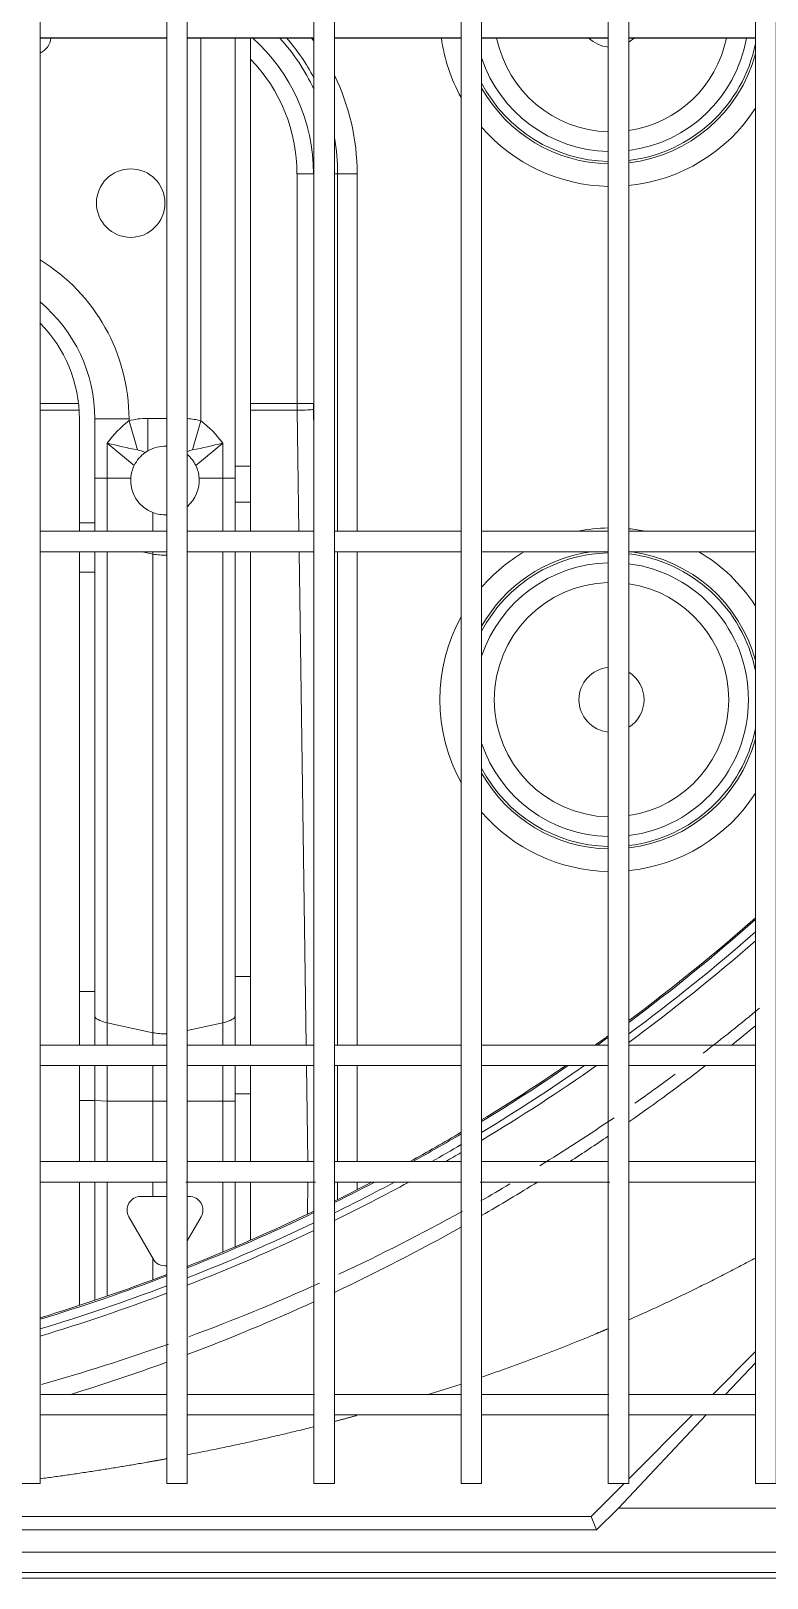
# Model space of a CAD drawing. Header units: millimetres. Extents: x 147592 to 200208, y -27981 to 8299.
# Drawn here: x 167130.3 to 167237.8, y -812.1 to -586.3 of the extents above; entities that cross this region are included whole.
import ezdxf

# ---------------------------------------------------------------- set-up
doc = ezdxf.new("R2010")
doc.units = ezdxf.units.MM
doc.layers.add('G-XREF-____-OTLN', color=7, linetype='Continuous', lineweight=5)
doc.layers.add('M-EQPM-____-OTLN', color=7, linetype='Continuous', lineweight=5)

# ---------------------------------------------------------------- blocks, each defined once
blk = doc.blocks.new('RUXYQ14BA - top_dwg-2991071-三层给排水_消防平面图')
at = {"layer": 'G-XREF-____-OTLN'}
for p, q in [((1174.91, -150.44), (1193.4, -150.44)), ((1196.4, -150.44), (1214.89, -150.44)), ((1217.89, -150.44), (1236.38, -150.44)), ((1239.38, -150.44), (1257.87, -150.44)), ((1260.87, -150.44), (1279.36, -150.44)), ((1218.36, -170.25), (1218.36, -222.42)), ((1190.28, -210.92), (1190.64, -210.69)), ((1193.4, -222.42), (1174.91, -222.42)), ((1214.89, -222.42), (1196.4, -222.42)), ((1236.38, -222.42), (1217.89, -222.42)), ((1257.87, -222.42), (1239.38, -222.42)), ((1279.36, -222.42), (1260.87, -222.42)), ((1174.91, -225.41), (1193.4, -225.41)), ((1196.4, -225.41), (1214.89, -225.41)), ((1217.89, -225.41), (1236.38, -225.41)), ((1218.36, -225.41), (1218.36, -297.39)), ((1239.38, -225.41), (1257.87, -225.41)), ((1260.87, -225.41), (1279.36, -225.41)), ((1193.4, -297.39), (1174.91, -297.39)), ((1214.89, -297.39), (1196.4, -297.39)), ((1236.38, -297.39), (1217.89, -297.39)), ((1257.87, -297.39), (1239.38, -297.39)), ((1279.36, -297.39), (1260.87, -297.39)), ((1174.91, -300.38), (1193.4, -300.38)), ((1196.4, -300.38), (1214.89, -300.38)), ((1217.89, -300.38), (1236.38, -300.38)), ((1218.36, -300.38), (1218.36, -314.38)), ((1239.38, -300.38), (1257.87, -300.38)), ((1260.87, -300.38), (1279.36, -300.38)), ((1193.4, -314.38), (1174.91, -314.38)), ((1214.89, -314.38), (1196.4, -314.38)), ((1236.38, -314.38), (1217.89, -314.38)), ((1257.87, -314.38), (1239.38, -314.38)), ((1279.36, -314.38), (1260.87, -314.38)), ((1174.91, -317.38), (1193.4, -317.38)), ((1180.65, -317.38), (1180.65, -335.38)), ((1182.9, -317.38), (1182.9, -334.63)), ((1196.4, -317.38), (1214.89, -317.38)), ((1203.39, -317.38), (1203.39, -326.83)), ((1205.64, -317.38), (1205.64, -325.86)), ((1217.89, -317.38), (1236.38, -317.38)), ((1218.36, -317.38), (1218.36, -319.92)), ((1239.38, -317.38), (1257.87, -317.38)), ((1260.87, -317.38), (1279.36, -317.38)), ((1196.4, -319.47), (1196.68, -319.47)), ((1198.41, -322.47), (1196.4, -325.97)), ((1279.36, -342.12), (1273.14, -348.36)), ((1279.36, -343.74), (1275, -348.36)), ((1193.4, -348.36), (1174.91, -348.36)), ((1214.89, -348.36), (1196.4, -348.36)), ((1236.38, -348.36), (1217.89, -348.36)), ((1257.87, -348.36), (1239.38, -348.36)), ((1279.36, -348.36), (1260.87, -348.36)), ((1174.91, -351.36), (1193.4, -351.36)), ((1196.4, -351.36), (1214.89, -351.36)), ((1217.89, -351.36), (1236.38, -351.36)), ((1239.38, -351.36), (1257.87, -351.36)), ((1272.17, -351.36), (1259.35, -364.94)), ((1270.15, -351.36), (1260.87, -360.66)), ((1260.87, -351.36), (1279.36, -351.36)), ((1256.17, -368.13), (1255.36, -366.18)), ((893.27, -371.36), (1303.1, -371.36))]:
    blk.add_line(p, q, dxfattribs=at)
at = {"layer": 'G-XREF-____-OTLN', "color": 251, "true_color": 0x666666}
for p, q in [((1174.91, -203.75), (1180.53, -203.75)), ((1180.61, -204.76), (1174.91, -204.76)), ((1205.64, -203.75), (1212.43, -203.75)), ((1214.85, -204.63), (1214.89, -207.74)), ((1203.39, -212.91), (1205.64, -212.91)), ((1205.64, -218.18), (1203.39, -218.18)), ((1182.9, -221.16), (1180.65, -221.16)), ((1191.4, -222.42), (1191.4, -219.7)), ((1191.4, -295.58), (1191.4, -225.74)), ((1196.4, -225.42), (1196.41, -225.41)), ((1213.76, -297.39), (1212.73, -225.41)), ((1221.2, -225.41), (1221.2, -297.39)), ((1182.9, -228.38), (1180.65, -228.38)), ((1203.39, -287.37), (1205.64, -287.37)), ((1182.9, -289.59), (1180.65, -289.59)), ((1196.4, -295.25), (1201.58, -294.13)), ((1214.01, -314.38), (1213.81, -300.38)), ((1221.2, -300.38), (1221.2, -314.38)), ((1205.64, -304.48), (1203.39, -304.48)), ((1184.72, -334.01), (1184.72, -317.38)), ((1191.4, -319.47), (1191.4, -317.38)), ((1201.58, -327.59), (1201.58, -317.38)), ((1213.95, -322.07), (1214.01, -317.38)), ((1221.2, -317.38), (1221.2, -318.49)), ((1191.4, -331.62), (1191.4, -328.56))]:
    blk.add_line(p, q, dxfattribs=at)
at = {"layer": 'G-XREF-____-OTLN', "flags": 128}
for points in [[(1174.91, 213.41), (1171.91, 213.41), (1171.91, -361.36), (1174.91, -361.36)], [(1196.4, 213.41), (1193.4, 213.41), (1193.4, -361.36), (1196.4, -361.36)], [(1217.89, 213.41), (1214.89, 213.41), (1214.89, -361.36), (1217.89, -361.36)], [(1239.38, 213.41), (1236.38, 213.41), (1236.38, -361.36), (1239.38, -361.36)], [(1260.87, 213.41), (1257.87, 213.41), (1257.87, -361.36), (1260.87, -361.36)], [(1282.36, 213.41), (1279.36, 213.41), (1279.36, -361.36), (1282.36, -361.36)]]:
    blk.add_lwpolyline(points, close=True, dxfattribs=at)
at = {"layer": 'G-XREF-____-OTLN', "color": 251, "true_color": 0x666666, "flags": 128}
for points in [[(1198.4, -150.44), (1198.4, -206.31), (1197.16, -210.55)], [(1218.36, -170.25), (1217.89, -170.25), (1221.2, -170.25), (1221.2, -222.42)], [(1212.69, -222.42), (1212.43, -204.76), (1205.64, -204.76)], [(1189.14, -210.55), (1187.9, -206.31), (1187.9, -206.02), (1182.9, -206.02)], [(1193.4, -205.95), (1190.64, -205.95), (1190.64, -210.69)], [(1188.66, -212.82), (1184.72, -209.57), (1184.72, -214.65), (1188.16, -214.65)], [(1203.39, -214.65), (1201.58, -214.65), (1201.58, -209.57), (1197.64, -212.82)], [(1184.72, -222.42), (1184.72, -214.65), (1182.9, -214.65)], [(1201.58, -222.42), (1201.58, -214.65), (1198.13, -214.65)], [(1184.72, -297.39), (1184.72, -294.13), (1184.72, -225.41)], [(1189.89, -225.41), (1191.4, -225.74), (1191.4, -225.41)], [(1201.58, -297.39), (1201.58, -294.13), (1201.58, -225.41)], [(1184.72, -294.13), (1191.4, -295.58), (1191.4, -297.39)], [(1191.4, -300.38), (1191.4, -305.55), (1184.72, -305.55), (1182.9, -305.48), (1180.65, -305.48)], [(1184.72, -314.38), (1184.72, -305.55), (1184.72, -300.38)], [(1203.39, -305.55), (1201.58, -305.55), (1201.58, -300.38)], [(1191.4, -314.38), (1191.4, -305.55), (1193.4, -305.55)], [(1201.58, -314.38), (1201.58, -305.55), (1196.4, -305.55)], [(1303.1, -371.36), (1303.1, -375.15), (893.27, -375.15), (893.27, -371.36)]]:
    blk.add_lwpolyline(points, dxfattribs=at)
at = {"layer": 'G-XREF-____-OTLN', "flags": 128}
for points in [[(1203.39, -222.42), (1203.39, -218.18), (1203.39, -212.91), (1203.39, -150.44)], [(1205.64, -222.42), (1205.64, -218.18), (1205.64, -212.91), (1205.64, -150.44)], [(1180.65, -206.02), (1180.65, -221.16), (1180.65, -222.42)], [(1182.9, -206.02), (1182.9, -221.16), (1182.9, -222.42)], [(1180.65, -225.41), (1180.65, -228.38), (1180.65, -289.59), (1180.65, -297.39)], [(1182.9, -225.41), (1182.9, -228.38), (1182.9, -289.59), (1182.9, -297.39)], [(1203.39, -297.39), (1203.39, -287.37), (1203.39, -225.41)], [(1205.64, -297.39), (1205.64, -287.37), (1205.64, -225.41)], [(1180.65, -300.38), (1180.65, -305.48), (1180.65, -314.38)], [(1182.9, -300.38), (1182.9, -305.48), (1182.9, -314.38)], [(1203.39, -300.38), (1203.39, -304.48), (1203.39, -314.38)], [(1205.64, -300.38), (1205.64, -304.48), (1205.64, -314.38)], [(1189.61, -319.47), (1191.4, -319.47), (1193.4, -319.47)], [(1187.88, -322.47), (1191.42, -328.59), (1191.4, -328.56)], [(1333.09, -333.44), (1333.09, -362.24), (1333.08, -364.94), (1259.35, -364.94), (1256.17, -368.13), (930.3, -368.13), (931.1, -366.18)], [(1260.17, -361.36), (1255.36, -366.18), (931.1, -366.18), (917.01, -352.05)]]:
    blk.add_lwpolyline(points, dxfattribs=at)
at = {"layer": 'G-XREF-____-OTLN', "color": 251, "true_color": 0x666666, "flags": 128}
blk.add_lwpolyline([(1214.84, -170.25), (1214.89, -170.25), (1214.89, -203.75), (1212.43, -203.75), (1212.43, -170.25)], close=True, dxfattribs=at)
at = {"layer": 'G-XREF-____-OTLN'}
blk.add_circle((1188.15, -174.53), 5, dxfattribs=at)
for centre, radius, start, end in [((1173.77, -150.15), 2.75, 294.4867, 353.8855), ((1188.37, -170.25), 29.99, 27.8371, 41.3429), ((1258.34, -147.03), 4.75, 225.9345, 264.3015), ((1258.34, -147.03), 4.75, 225.9345, 264.3015), ((1258.34, -147.03), 19.99, 277.2626, 350.1741), ((1258.34, -147.03), 4.75, 302.16, 314.0655), ((1258.34, -147.03), 4.75, 302.16, 314.0655), ((1258.34, -147.03), 19.99, 198.4532, 268.6487), ((1188.37, -170.25), 29.99, 0, 10.1732), ((1160.66, -206.02), 22.24, 0, 50.1747), ((1160.66, -206.02), 19.99, 0, 44.5613), ((1193.15, -215.01), 5, 125.0171, 153.9883), ((1193.15, -215.01), 5, 87.0933, 120.1262), ((1193.15, -215.01), 5, 26.0117, 49.4338), ((1193.15, -215.01), 5, 153.9883, 175.8419), ((1193.15, -215.01), 5, 4.1581, 26.0117), ((1193.15, -215.01), 5, 175.8419, 249.5077), ((1193.15, -215.01), 5, 310.869, 4.1581), ((1193.15, -215.01), 5, 249.5077, 272.8949), ((1258.34, -246.99), 19.99, 91.3513, 161.5468), ((1258.34, -246.99), 19.99, 0, 82.7374), ((1258.34, -246.99), 4.75, 95.6985, 264.3015), ((1258.34, -246.99), 4.75, 95.6985, 264.3015), ((1258.34, -246.99), 4.75, 0, 57.84), ((1258.34, -246.99), 4.75, 0, 57.84), ((1258.34, -246.99), 19.99, 277.2626, 0), ((1258.34, -246.99), 4.75, 302.16, 0), ((1258.34, -246.99), 4.75, 302.16, 0), ((1258.34, -246.99), 19.99, 198.4532, 268.6487), ((1093.23, -68.44), 280.89, 306.6425, 311.5028), ((1093.23, -68.44), 281.09, 306.6122, 311.4667), ((1093.23, -68.44), 292.88, 308.585, 309.4583), ((1093.23, -68.44), 280.89, 305.406, 305.8838), ((1093.23, -68.44), 281.09, 305.4633, 305.8544), ((1093.23, -68.44), 280.89, 301.3529, 304.3361), ((1093.23, -68.44), 281.09, 301.3281, 304.3957), ((1093.23, -68.44), 292.88, 304.9161, 307.6344), ((1093.23, -68.44), 280.89, 298.8881, 300.6393), ((1093.23, -68.44), 281.09, 298.9618, 300.6151), ((1093.23, -68.44), 292.88, 302.8911, 304.2037), ((1093.23, -68.44), 280.89, 296.3463, 297.5953), ((1093.23, -68.44), 281.09, 296.3261, 297.6732), ((1093.23, -68.44), 292.88, 299.9337, 301.7945), ((1189.61, -321.47), 2, 90, 210), ((1196.68, -321.47), 2, 330, 90), ((1093.23, -68.44), 280.89, 291.5481, 295.6657), ((1093.23, -68.44), 281.09, 291.532, 295.6461), ((1093.23, -68.44), 292.88, 295.1898, 299.259), ((1193.15, -327.59), 2, 210, 277.2722), ((1093.23, -68.44), 280.89, 286.904, 290.8919), ((1093.23, -68.44), 281.09, 286.8917, 290.8764), ((1093.23, -68.44), 292.88, 290.6244, 294.5432), ((1093.23, -68.44), 292.88, 287.1092, 289.9988)]:
    blk.add_arc(centre, radius, start, end, dxfattribs=at)
at = {"layer": 'G-XREF-____-OTLN', "color": 251, "true_color": 0x666666}
for centre, radius, start, end in [((1188.37, -170.25), 26.47, 0, 48.4563), ((1188.37, -170.25), 29.25, 24.9764, 42.6213), ((1188.37, -170.25), 32.83, 36.1157, 37.1177), ((1258.34, -147.03), 25.07, 187.8213, 208.8319), ((1258.34, -147.03), 17.11, 191.5043, 268.4207), ((1258.34, -147.03), 17.11, 278.4961, 348.4957), ((1258.34, -147.03), 21.43, 276.7714, 348.7091), ((1258.34, -147.03), 21.78, 276.6633, 344.8085), ((1188.37, -170.25), 24.05, 0, 44.1052), ((1188.37, -170.25), 32.83, 0, 25.9492), ((1258.34, -147.03), 21.43, 207.7814, 268.7397), ((1258.34, -147.03), 21.78, 209.4638, 268.7597), ((1258.34, -147.03), 25.07, 275.7857, 326.9745), ((1258.34, -147.03), 25.07, 220.85, 268.9225), ((1160.66, -206.02), 27.24, 0, 58.4706), ((1196.64, -218.01), 14.61, 126.7634, 144.7135), ((1189.65, -218.01), 14.61, 35.2865, 53.2366), ((1242.31, 39.7), 255.84, 256.9915, 258.005), ((1143.99, 39.7), 255.84, 281.995, 283.0085), ((1258.34, -246.99), 25.07, 91.0775, 101.388), ((1258.34, -246.99), 25.07, 78.612, 84.2143), ((1258.34, -246.99), 25.07, 120.6049, 139.15), ((1258.34, -246.99), 21.78, 97.8247, 150.5362), ((1258.34, -246.99), 21.43, 91.2603, 152.2186), ((1258.34, -246.99), 21.43, 11.2909, 83.2286), ((1258.34, -246.99), 21.78, 15.1915, 82.1753), ((1258.34, -246.99), 25.07, 33.0255, 59.3951), ((1258.34, -246.99), 17.11, 91.5793, 268.4207), ((1258.34, -246.99), 17.11, 0, 81.5039), ((1258.34, -246.99), 25.07, 151.1681, 208.8319), ((1258.34, -246.99), 17.11, 278.4961, 0), ((1258.34, -246.99), 21.43, 276.7714, 348.7091), ((1258.34, -246.99), 21.78, 276.6633, 344.8085), ((1258.34, -246.99), 21.43, 207.7814, 268.7397), ((1258.34, -246.99), 21.78, 209.4638, 268.7597), ((1258.34, -246.99), 25.07, 275.7857, 326.9745), ((1258.34, -246.99), 25.07, 220.85, 268.9225), ((1093.23, -68.44), 282.44, 306.4086, 311.2247), ((1093.23, -68.44), 283.44, 306.2597, 311.0479), ((1093.23, -68.44), 283.44, 301.0391, 305.0842), ((1093.23, -68.44), 282.44, 301.1612, 304.7945), ((1093.23, -68.44), 282.44, 299.4538, 300.4529), ((1093.23, -68.44), 283.44, 299.8096, 300.3342), ((1093.23, -68.44), 283.44, 296.0911, 298.5666), ((1093.23, -68.44), 282.44, 296.1904, 298.1919), ((1093.23, -68.44), 282.44, 291.4238, 295.5144), ((1093.23, -68.44), 283.44, 291.3446, 295.418), ((1093.23, -68.44), 282.44, 286.8084, 290.7718), ((1093.23, -68.44), 283.44, 286.7473, 290.6951)]:
    blk.add_arc(centre, radius, start, end, dxfattribs=at)
for centre, major_axis, ratio, start_param, end_param in [((1216.79, -203.75), (0, 18.79), 0.232318, 1.570796, 1.62447), ((1212.43, -204.63), (2.5, 0.04), 0.053643, 4.711617, 6.021), ((1219.2, -203.75), (0, 16.29), 0.267949, 1.570796, 1.62447), ((1199.2, -220.08), (-14.36, 11.85), 0.536964, 5.706357, 5.933046), ((1187.09, -220.08), (14.36, 11.85), 0.536964, 0.350139, 0.519498), ((1199.2, -220.08), (-11.36, 9.37), 0.186691, 5.754599, 5.933046), ((1187.09, -220.08), (11.36, 9.37), 0.186691, 0.350139, 0.474129), ((1193.15, -225.18), (2.75, 0), 0.263393, 4.022422, 4.803424), ((1187.9, -293.11), (5, 0), 0.263393, 3.141593, 4.022422), ((1198.4, -293.11), (5, 0), 0.263393, 5.402356, 6.283185), ((1193.15, -295.02), (2.75, 0), 0.263393, 4.022422, 4.803424)]:
    blk.add_ellipse(centre, major_axis=major_axis, ratio=ratio, start_param=start_param, end_param=end_param, dxfattribs=at)
for points in [[(1279.41, -328.42), (1270.44, -333.26), (1260.89, -337.46)], [(1236.39, -346.84), (1233.91, -347.66), (1231.41, -348.44)], [(1221.14, -351.44), (1219.54, -351.88), (1217.93, -352.3)], [(1214.93, -353.07), (1205.89, -355.34), (1196.42, -357.17)]]:
    blk.add_open_spline(points, degree=2, dxfattribs=at)
for points, knots in [([(1257.91, -338.74), (1256.96, -339.14), (1256.02, -339.54), (1247.9, -342.91), (1239.4, -345.83)], [0.18389391, 0.18389391, 0.18389391, 0.1875, 0.1875, 0.22022843, 0.22022843, 0.22022843]), ([(1193.43, -357.73), (1192.06, -357.99), (1190.69, -358.23), (1182.99, -359.59), (1174.92, -360.67)], [0.30749385, 0.30749385, 0.30749385, 0.3125, 0.3125, 0.34325225, 0.34325225, 0.34325225])]:
    blk.add_open_spline(points, degree=2, knots=knots, dxfattribs=at)
blk = doc.blocks.new('RUXYQ14BA - top_dwg-V198-三层给排水_消防平面图')
at = {"layer": 'G-XREF-____-OTLN'}
for p, q in [((1174.91, -150.44), (1193.4, -150.44)), ((1196.4, -150.44), (1214.89, -150.44)), ((1217.89, -150.44), (1236.38, -150.44)), ((1239.38, -150.44), (1257.87, -150.44)), ((1260.87, -150.44), (1279.36, -150.44)), ((1218.36, -170.25), (1218.36, -222.42)), ((1190.28, -210.92), (1190.64, -210.69)), ((1193.4, -222.42), (1174.91, -222.42)), ((1214.89, -222.42), (1196.4, -222.42)), ((1236.38, -222.42), (1217.89, -222.42)), ((1257.87, -222.42), (1239.38, -222.42)), ((1279.36, -222.42), (1260.87, -222.42)), ((1174.91, -225.41), (1193.4, -225.41)), ((1196.4, -225.41), (1214.89, -225.41)), ((1217.89, -225.41), (1236.38, -225.41)), ((1218.36, -225.41), (1218.36, -297.39)), ((1239.38, -225.41), (1257.87, -225.41)), ((1260.87, -225.41), (1279.36, -225.41)), ((1193.4, -297.39), (1174.91, -297.39)), ((1214.89, -297.39), (1196.4, -297.39)), ((1236.38, -297.39), (1217.89, -297.39)), ((1257.87, -297.39), (1239.38, -297.39)), ((1279.36, -297.39), (1260.87, -297.39)), ((1174.91, -300.38), (1193.4, -300.38)), ((1196.4, -300.38), (1214.89, -300.38)), ((1217.89, -300.38), (1236.38, -300.38)), ((1218.36, -300.38), (1218.36, -314.38)), ((1239.38, -300.38), (1257.87, -300.38)), ((1260.87, -300.38), (1279.36, -300.38)), ((1193.4, -314.38), (1174.91, -314.38)), ((1214.89, -314.38), (1196.4, -314.38)), ((1236.38, -314.38), (1217.89, -314.38)), ((1257.87, -314.38), (1239.38, -314.38)), ((1279.36, -314.38), (1260.87, -314.38)), ((1174.91, -317.38), (1193.4, -317.38)), ((1180.65, -317.38), (1180.65, -335.38)), ((1182.9, -317.38), (1182.9, -334.63)), ((1196.4, -317.38), (1214.89, -317.38)), ((1203.39, -317.38), (1203.39, -326.83)), ((1205.64, -317.38), (1205.64, -325.86)), ((1217.89, -317.38), (1236.38, -317.38)), ((1218.36, -317.38), (1218.36, -319.92)), ((1239.38, -317.38), (1257.87, -317.38)), ((1260.87, -317.38), (1279.36, -317.38)), ((1196.4, -319.47), (1196.68, -319.47)), ((1198.41, -322.47), (1196.4, -325.97)), ((1279.36, -342.12), (1273.14, -348.36)), ((1279.36, -343.74), (1275, -348.36)), ((1193.4, -348.36), (1174.91, -348.36)), ((1214.89, -348.36), (1196.4, -348.36)), ((1236.38, -348.36), (1217.89, -348.36)), ((1257.87, -348.36), (1239.38, -348.36)), ((1279.36, -348.36), (1260.87, -348.36)), ((1174.91, -351.36), (1193.4, -351.36)), ((1196.4, -351.36), (1214.89, -351.36)), ((1217.89, -351.36), (1236.38, -351.36)), ((1239.38, -351.36), (1257.87, -351.36)), ((1272.17, -351.36), (1259.35, -364.94)), ((1270.15, -351.36), (1260.87, -360.66)), ((1260.87, -351.36), (1279.36, -351.36)), ((1256.17, -368.13), (1255.36, -366.18)), ((893.27, -371.36), (1303.1, -371.36))]:
    blk.add_line(p, q, dxfattribs=at)
at = {"layer": 'G-XREF-____-OTLN', "color": 251, "true_color": 0x666666}
for p, q in [((1174.91, -203.75), (1180.53, -203.75)), ((1180.61, -204.76), (1174.91, -204.76)), ((1205.64, -203.75), (1212.43, -203.75)), ((1214.85, -204.63), (1214.89, -207.74)), ((1203.39, -212.91), (1205.64, -212.91)), ((1205.64, -218.18), (1203.39, -218.18)), ((1182.9, -221.16), (1180.65, -221.16)), ((1191.4, -222.42), (1191.4, -219.7)), ((1191.4, -295.58), (1191.4, -225.74)), ((1196.4, -225.42), (1196.41, -225.41)), ((1213.76, -297.39), (1212.73, -225.41)), ((1221.2, -225.41), (1221.2, -297.39)), ((1182.9, -228.38), (1180.65, -228.38)), ((1203.39, -287.37), (1205.64, -287.37)), ((1182.9, -289.59), (1180.65, -289.59)), ((1196.4, -295.25), (1201.58, -294.13)), ((1214.01, -314.38), (1213.81, -300.38)), ((1221.2, -300.38), (1221.2, -314.38)), ((1205.64, -304.48), (1203.39, -304.48)), ((1184.72, -334.01), (1184.72, -317.38)), ((1191.4, -319.47), (1191.4, -317.38)), ((1201.58, -327.59), (1201.58, -317.38)), ((1213.95, -322.07), (1214.01, -317.38)), ((1221.2, -317.38), (1221.2, -318.49)), ((1191.4, -331.62), (1191.4, -328.56))]:
    blk.add_line(p, q, dxfattribs=at)
at = {"layer": 'G-XREF-____-OTLN', "flags": 128}
for points in [[(1174.91, 213.41), (1171.91, 213.41), (1171.91, -361.36), (1174.91, -361.36)], [(1196.4, 213.41), (1193.4, 213.41), (1193.4, -361.36), (1196.4, -361.36)], [(1217.89, 213.41), (1214.89, 213.41), (1214.89, -361.36), (1217.89, -361.36)], [(1239.38, 213.41), (1236.38, 213.41), (1236.38, -361.36), (1239.38, -361.36)], [(1260.87, 213.41), (1257.87, 213.41), (1257.87, -361.36), (1260.87, -361.36)], [(1282.36, 213.41), (1279.36, 213.41), (1279.36, -361.36), (1282.36, -361.36)]]:
    blk.add_lwpolyline(points, close=True, dxfattribs=at)
at = {"layer": 'G-XREF-____-OTLN', "color": 251, "true_color": 0x666666, "flags": 128}
for points in [[(1198.4, -150.44), (1198.4, -206.31), (1197.16, -210.55)], [(1218.36, -170.25), (1217.89, -170.25), (1221.2, -170.25), (1221.2, -222.42)], [(1212.69, -222.42), (1212.43, -204.76), (1205.64, -204.76)], [(1189.14, -210.55), (1187.9, -206.31), (1187.9, -206.02), (1182.9, -206.02)], [(1193.4, -205.95), (1190.64, -205.95), (1190.64, -210.69)], [(1188.66, -212.82), (1184.72, -209.57), (1184.72, -214.65), (1188.16, -214.65)], [(1203.39, -214.65), (1201.58, -214.65), (1201.58, -209.57), (1197.64, -212.82)], [(1184.72, -222.42), (1184.72, -214.65), (1182.9, -214.65)], [(1201.58, -222.42), (1201.58, -214.65), (1198.13, -214.65)], [(1184.72, -297.39), (1184.72, -294.13), (1184.72, -225.41)], [(1189.89, -225.41), (1191.4, -225.74), (1191.4, -225.41)], [(1201.58, -297.39), (1201.58, -294.13), (1201.58, -225.41)], [(1184.72, -294.13), (1191.4, -295.58), (1191.4, -297.39)], [(1191.4, -300.38), (1191.4, -305.55), (1184.72, -305.55), (1182.9, -305.48), (1180.65, -305.48)], [(1184.72, -314.38), (1184.72, -305.55), (1184.72, -300.38)], [(1203.39, -305.55), (1201.58, -305.55), (1201.58, -300.38)], [(1191.4, -314.38), (1191.4, -305.55), (1193.4, -305.55)], [(1201.58, -314.38), (1201.58, -305.55), (1196.4, -305.55)], [(1303.1, -371.36), (1303.1, -375.15), (893.27, -375.15), (893.27, -371.36)]]:
    blk.add_lwpolyline(points, dxfattribs=at)
at = {"layer": 'G-XREF-____-OTLN', "flags": 128}
for points in [[(1203.39, -222.42), (1203.39, -218.18), (1203.39, -212.91), (1203.39, -150.44)], [(1205.64, -222.42), (1205.64, -218.18), (1205.64, -212.91), (1205.64, -150.44)], [(1180.65, -206.02), (1180.65, -221.16), (1180.65, -222.42)], [(1182.9, -206.02), (1182.9, -221.16), (1182.9, -222.42)], [(1180.65, -225.41), (1180.65, -228.38), (1180.65, -289.59), (1180.65, -297.39)], [(1182.9, -225.41), (1182.9, -228.38), (1182.9, -289.59), (1182.9, -297.39)], [(1203.39, -297.39), (1203.39, -287.37), (1203.39, -225.41)], [(1205.64, -297.39), (1205.64, -287.37), (1205.64, -225.41)], [(1180.65, -300.38), (1180.65, -305.48), (1180.65, -314.38)], [(1182.9, -300.38), (1182.9, -305.48), (1182.9, -314.38)], [(1203.39, -300.38), (1203.39, -304.48), (1203.39, -314.38)], [(1205.64, -300.38), (1205.64, -304.48), (1205.64, -314.38)], [(1189.61, -319.47), (1191.4, -319.47), (1193.4, -319.47)], [(1187.88, -322.47), (1191.42, -328.59), (1191.4, -328.56)], [(1333.09, -333.44), (1333.09, -362.24), (1333.08, -364.94), (1259.35, -364.94), (1256.17, -368.13), (930.3, -368.13), (931.1, -366.18)], [(1260.17, -361.36), (1255.36, -366.18), (931.1, -366.18), (917.01, -352.05)]]:
    blk.add_lwpolyline(points, dxfattribs=at)
at = {"layer": 'G-XREF-____-OTLN', "color": 251, "true_color": 0x666666, "flags": 128}
blk.add_lwpolyline([(1214.84, -170.25), (1214.89, -170.25), (1214.89, -203.75), (1212.43, -203.75), (1212.43, -170.25)], close=True, dxfattribs=at)
at = {"layer": 'G-XREF-____-OTLN'}
blk.add_circle((1188.15, -174.53), 5, dxfattribs=at)
for centre, radius, start, end in [((1173.77, -150.15), 2.75, 294.4867, 353.8855), ((1188.37, -170.25), 29.99, 27.8371, 41.3429), ((1258.34, -147.03), 4.75, 225.9345, 264.3015), ((1258.34, -147.03), 4.75, 225.9345, 264.3015), ((1258.34, -147.03), 19.99, 277.2626, 350.1741), ((1258.34, -147.03), 4.75, 302.16, 314.0655), ((1258.34, -147.03), 4.75, 302.16, 314.0655), ((1258.34, -147.03), 19.99, 198.4532, 268.6487), ((1188.37, -170.25), 29.99, 0, 10.1732), ((1160.66, -206.02), 22.24, 0, 50.1747), ((1160.66, -206.02), 19.99, 0, 44.5613), ((1193.15, -215.01), 5, 125.0171, 153.9883), ((1193.15, -215.01), 5, 87.0933, 120.1262), ((1193.15, -215.01), 5, 26.0117, 49.4338), ((1193.15, -215.01), 5, 153.9883, 175.8419), ((1193.15, -215.01), 5, 4.1581, 26.0117), ((1193.15, -215.01), 5, 175.8419, 249.5077), ((1193.15, -215.01), 5, 310.869, 4.1581), ((1193.15, -215.01), 5, 249.5077, 272.8949), ((1258.34, -246.99), 19.99, 91.3513, 161.5468), ((1258.34, -246.99), 19.99, 0, 82.7374), ((1258.34, -246.99), 4.75, 95.6985, 264.3015), ((1258.34, -246.99), 4.75, 95.6985, 264.3015), ((1258.34, -246.99), 4.75, 0, 57.84), ((1258.34, -246.99), 4.75, 0, 57.84), ((1258.34, -246.99), 19.99, 277.2626, 0), ((1258.34, -246.99), 4.75, 302.16, 0), ((1258.34, -246.99), 4.75, 302.16, 0), ((1258.34, -246.99), 19.99, 198.4532, 268.6487), ((1093.23, -68.44), 280.89, 306.6425, 311.5028), ((1093.23, -68.44), 281.09, 306.6122, 311.4667), ((1093.23, -68.44), 292.88, 308.585, 309.4583), ((1093.23, -68.44), 280.89, 305.406, 305.8838), ((1093.23, -68.44), 281.09, 305.4633, 305.8544), ((1093.23, -68.44), 280.89, 301.3529, 304.3361), ((1093.23, -68.44), 281.09, 301.3281, 304.3957), ((1093.23, -68.44), 292.88, 304.9161, 307.6344), ((1093.23, -68.44), 280.89, 298.8881, 300.6393), ((1093.23, -68.44), 281.09, 298.9618, 300.6151), ((1093.23, -68.44), 292.88, 302.8911, 304.2037), ((1093.23, -68.44), 280.89, 296.3463, 297.5953), ((1093.23, -68.44), 281.09, 296.3261, 297.6732), ((1093.23, -68.44), 292.88, 299.9337, 301.7945), ((1189.61, -321.47), 2, 90, 210), ((1196.68, -321.47), 2, 330, 90), ((1093.23, -68.44), 280.89, 291.5481, 295.6657), ((1093.23, -68.44), 281.09, 291.532, 295.6461), ((1093.23, -68.44), 292.88, 295.1898, 299.259), ((1193.15, -327.59), 2, 210, 277.2722), ((1093.23, -68.44), 280.89, 286.904, 290.8919), ((1093.23, -68.44), 281.09, 286.8917, 290.8764), ((1093.23, -68.44), 292.88, 290.6244, 294.5432), ((1093.23, -68.44), 292.88, 287.1092, 289.9988)]:
    blk.add_arc(centre, radius, start, end, dxfattribs=at)
at = {"layer": 'G-XREF-____-OTLN', "color": 251, "true_color": 0x666666}
for centre, radius, start, end in [((1188.37, -170.25), 26.47, 0, 48.4563), ((1188.37, -170.25), 29.25, 24.9764, 42.6213), ((1188.37, -170.25), 32.83, 36.1157, 37.1177), ((1258.34, -147.03), 25.07, 187.8213, 208.8319), ((1258.34, -147.03), 17.11, 191.5043, 268.4207), ((1258.34, -147.03), 17.11, 278.4961, 348.4957), ((1258.34, -147.03), 21.43, 276.7714, 348.7091), ((1258.34, -147.03), 21.78, 276.6633, 344.8085), ((1188.37, -170.25), 24.05, 0, 44.1052), ((1188.37, -170.25), 32.83, 0, 25.9492), ((1258.34, -147.03), 21.43, 207.7814, 268.7397), ((1258.34, -147.03), 21.78, 209.4638, 268.7597), ((1258.34, -147.03), 25.07, 275.7857, 326.9745), ((1258.34, -147.03), 25.07, 220.85, 268.9225), ((1160.66, -206.02), 27.24, 0, 58.4706), ((1196.64, -218.01), 14.61, 126.7634, 144.7135), ((1189.65, -218.01), 14.61, 35.2865, 53.2366), ((1242.31, 39.7), 255.84, 256.9915, 258.005), ((1143.99, 39.7), 255.84, 281.995, 283.0085), ((1258.34, -246.99), 25.07, 91.0775, 101.388), ((1258.34, -246.99), 25.07, 78.612, 84.2143), ((1258.34, -246.99), 25.07, 120.6049, 139.15), ((1258.34, -246.99), 21.78, 97.8247, 150.5362), ((1258.34, -246.99), 21.43, 91.2603, 152.2186), ((1258.34, -246.99), 21.43, 11.2909, 83.2286), ((1258.34, -246.99), 21.78, 15.1915, 82.1753), ((1258.34, -246.99), 25.07, 33.0255, 59.3951), ((1258.34, -246.99), 17.11, 91.5793, 268.4207), ((1258.34, -246.99), 17.11, 0, 81.5039), ((1258.34, -246.99), 25.07, 151.1681, 208.8319), ((1258.34, -246.99), 17.11, 278.4961, 0), ((1258.34, -246.99), 21.43, 276.7714, 348.7091), ((1258.34, -246.99), 21.78, 276.6633, 344.8085), ((1258.34, -246.99), 21.43, 207.7814, 268.7397), ((1258.34, -246.99), 21.78, 209.4638, 268.7597), ((1258.34, -246.99), 25.07, 275.7857, 326.9745), ((1258.34, -246.99), 25.07, 220.85, 268.9225), ((1093.23, -68.44), 282.44, 306.4086, 311.2247), ((1093.23, -68.44), 283.44, 306.2597, 311.0479), ((1093.23, -68.44), 283.44, 301.0391, 305.0842), ((1093.23, -68.44), 282.44, 301.1612, 304.7945), ((1093.23, -68.44), 282.44, 299.4538, 300.4529), ((1093.23, -68.44), 283.44, 299.8096, 300.3342), ((1093.23, -68.44), 283.44, 296.0911, 298.5666), ((1093.23, -68.44), 282.44, 296.1904, 298.1919), ((1093.23, -68.44), 282.44, 291.4238, 295.5144), ((1093.23, -68.44), 283.44, 291.3446, 295.418), ((1093.23, -68.44), 282.44, 286.8084, 290.7718), ((1093.23, -68.44), 283.44, 286.7473, 290.6951)]:
    blk.add_arc(centre, radius, start, end, dxfattribs=at)
for centre, major_axis, ratio, start_param, end_param in [((1216.79, -203.75), (0, 18.79), 0.232318, 1.570796, 1.62447), ((1212.43, -204.63), (2.5, 0.04), 0.053643, 4.711617, 6.021), ((1219.2, -203.75), (0, 16.29), 0.267949, 1.570796, 1.62447), ((1199.2, -220.08), (-14.36, 11.85), 0.536964, 5.706357, 5.933046), ((1187.09, -220.08), (14.36, 11.85), 0.536964, 0.350139, 0.519498), ((1199.2, -220.08), (-11.36, 9.37), 0.186691, 5.754599, 5.933046), ((1187.09, -220.08), (11.36, 9.37), 0.186691, 0.350139, 0.474129), ((1193.15, -225.18), (2.75, 0), 0.263393, 4.022422, 4.803424), ((1187.9, -293.11), (5, 0), 0.263393, 3.141593, 4.022422), ((1198.4, -293.11), (5, 0), 0.263393, 5.402356, 6.283185), ((1193.15, -295.02), (2.75, 0), 0.263393, 4.022422, 4.803424)]:
    blk.add_ellipse(centre, major_axis=major_axis, ratio=ratio, start_param=start_param, end_param=end_param, dxfattribs=at)
for points in [[(1279.41, -328.42), (1270.44, -333.26), (1260.89, -337.46)], [(1236.39, -346.84), (1233.91, -347.66), (1231.41, -348.44)], [(1221.14, -351.44), (1219.54, -351.88), (1217.93, -352.3)], [(1214.93, -353.07), (1205.89, -355.34), (1196.42, -357.17)]]:
    blk.add_open_spline(points, degree=2, dxfattribs=at)
for points, knots in [([(1257.91, -338.74), (1256.96, -339.14), (1256.02, -339.54), (1247.9, -342.91), (1239.4, -345.83)], [0.18389391, 0.18389391, 0.18389391, 0.1875, 0.1875, 0.22022843, 0.22022843, 0.22022843]), ([(1193.43, -357.73), (1192.06, -357.99), (1190.69, -358.23), (1182.99, -359.59), (1174.92, -360.67)], [0.30749385, 0.30749385, 0.30749385, 0.3125, 0.3125, 0.34325225, 0.34325225, 0.34325225])]:
    blk.add_open_spline(points, degree=2, knots=knots, dxfattribs=at)
blk = doc.blocks.new('RUXYQ14BA - RUXYQ14BA-2991177-三层给排水_消防平面图')
at = {"layer": 'M-EQPM-____-OTLN'}
for p, q in [((381.6, 151.74), (381.6, 726.51)), ((400.09, 726.51), (400.09, 151.74)), ((403.09, 151.74), (403.09, 726.51)), ((421.58, 726.51), (421.58, 151.74)), ((424.58, 151.74), (424.58, 726.51)), ((443.07, 726.51), (443.07, 151.74)), ((446.07, 151.74), (446.07, 726.51)), ((464.56, 726.51), (464.56, 151.74)), ((467.56, 151.74), (467.56, 726.51)), ((486.06, 726.51), (486.06, 151.74)), ((381.6, 362.65), (400.09, 362.65)), ((403.09, 362.65), (421.58, 362.65)), ((424.58, 362.65), (443.07, 362.65)), ((446.07, 362.65), (464.56, 362.65)), ((467.56, 362.65), (486.06, 362.65)), ((400.09, 290.68), (381.6, 290.68)), ((421.58, 290.68), (403.09, 290.68)), ((443.07, 290.68), (424.58, 290.68)), ((464.56, 290.68), (446.07, 290.68)), ((486.06, 290.68), (467.56, 290.68)), ((381.6, 287.68), (400.09, 287.68)), ((403.09, 287.68), (421.58, 287.68)), ((424.58, 287.68), (443.07, 287.68)), ((446.07, 287.68), (464.56, 287.68)), ((467.56, 287.68), (486.06, 287.68)), ((400.09, 215.71), (381.6, 215.71)), ((421.58, 215.71), (403.09, 215.71)), ((443.07, 215.71), (424.58, 215.71)), ((464.56, 215.71), (446.07, 215.71)), ((486.06, 215.71), (467.56, 215.71)), ((381.6, 212.71), (400.09, 212.71)), ((403.09, 212.71), (421.58, 212.71)), ((424.58, 212.71), (443.07, 212.71)), ((446.07, 212.71), (464.56, 212.71)), ((467.56, 212.71), (486.06, 212.71)), ((400.09, 198.72), (381.6, 198.72)), ((421.58, 198.72), (403.09, 198.72)), ((443.07, 198.72), (424.58, 198.72)), ((464.56, 198.72), (446.07, 198.72)), ((486.06, 198.72), (467.56, 198.72)), ((381.6, 195.72), (400.09, 195.72)), ((402.86, 195.72), (421.81, 195.72)), ((424.58, 195.72), (443.07, 195.72)), ((445.84, 195.72), (464.79, 195.72)), ((467.56, 195.72), (486.06, 195.72)), ((400.09, 164.73), (381.6, 164.73)), ((421.65, 164.73), (403.02, 164.73)), ((443.07, 164.73), (424.58, 164.73)), ((464.63, 164.73), (446, 164.73)), ((486.06, 164.73), (467.56, 164.73)), ((381.6, 161.74), (400.09, 161.74)), ((403.04, 161.74), (421.63, 161.74)), ((424.58, 161.74), (443.07, 161.74)), ((446.02, 161.74), (464.62, 161.74)), ((467.56, 161.74), (486.06, 161.74)), ((378.6, 151.74), (381.6, 151.74)), ((400.09, 151.74), (403.09, 151.74)), ((421.58, 151.74), (424.58, 151.74)), ((443.07, 151.74), (446.07, 151.74)), ((464.56, 151.74), (467.56, 151.74)), ((486.06, 151.74), (489.05, 151.74)), ((528.01, 138.74), (77.24, 138.74))]:
    blk.add_line(p, q, dxfattribs=at)
for start, end in [(307.5066, 309.6288), (305.0251, 306.479), (301.6838, 304.2785), (299.6644, 300.6563), (294.9738, 299.0508), (290.2101, 294.348), (285.6629, 289.5746)]:
    blk.add_arc((304.88, 440.62), 285, start, end, dxfattribs=at)
for name in ['RUXYQ14BA - top_dwg-2991071-三层给排水_消防平面图', 'RUXYQ14BA - top_dwg-V198-三层给排水_消防平面图']:
    blk.add_blockref(name, (-793.31, 513.1))

msp = doc.modelspace()

# ---------------------------------------------------------------- block references
at = {"layer": 'M-EQPM-____-OTLN', "lineweight": 80}
msp.add_blockref('RUXYQ14BA - RUXYQ14BA-2991177-三层给排水_消防平面图', (166750.01, -950), dxfattribs=at)

doc.saveas('drawing.dxf')
